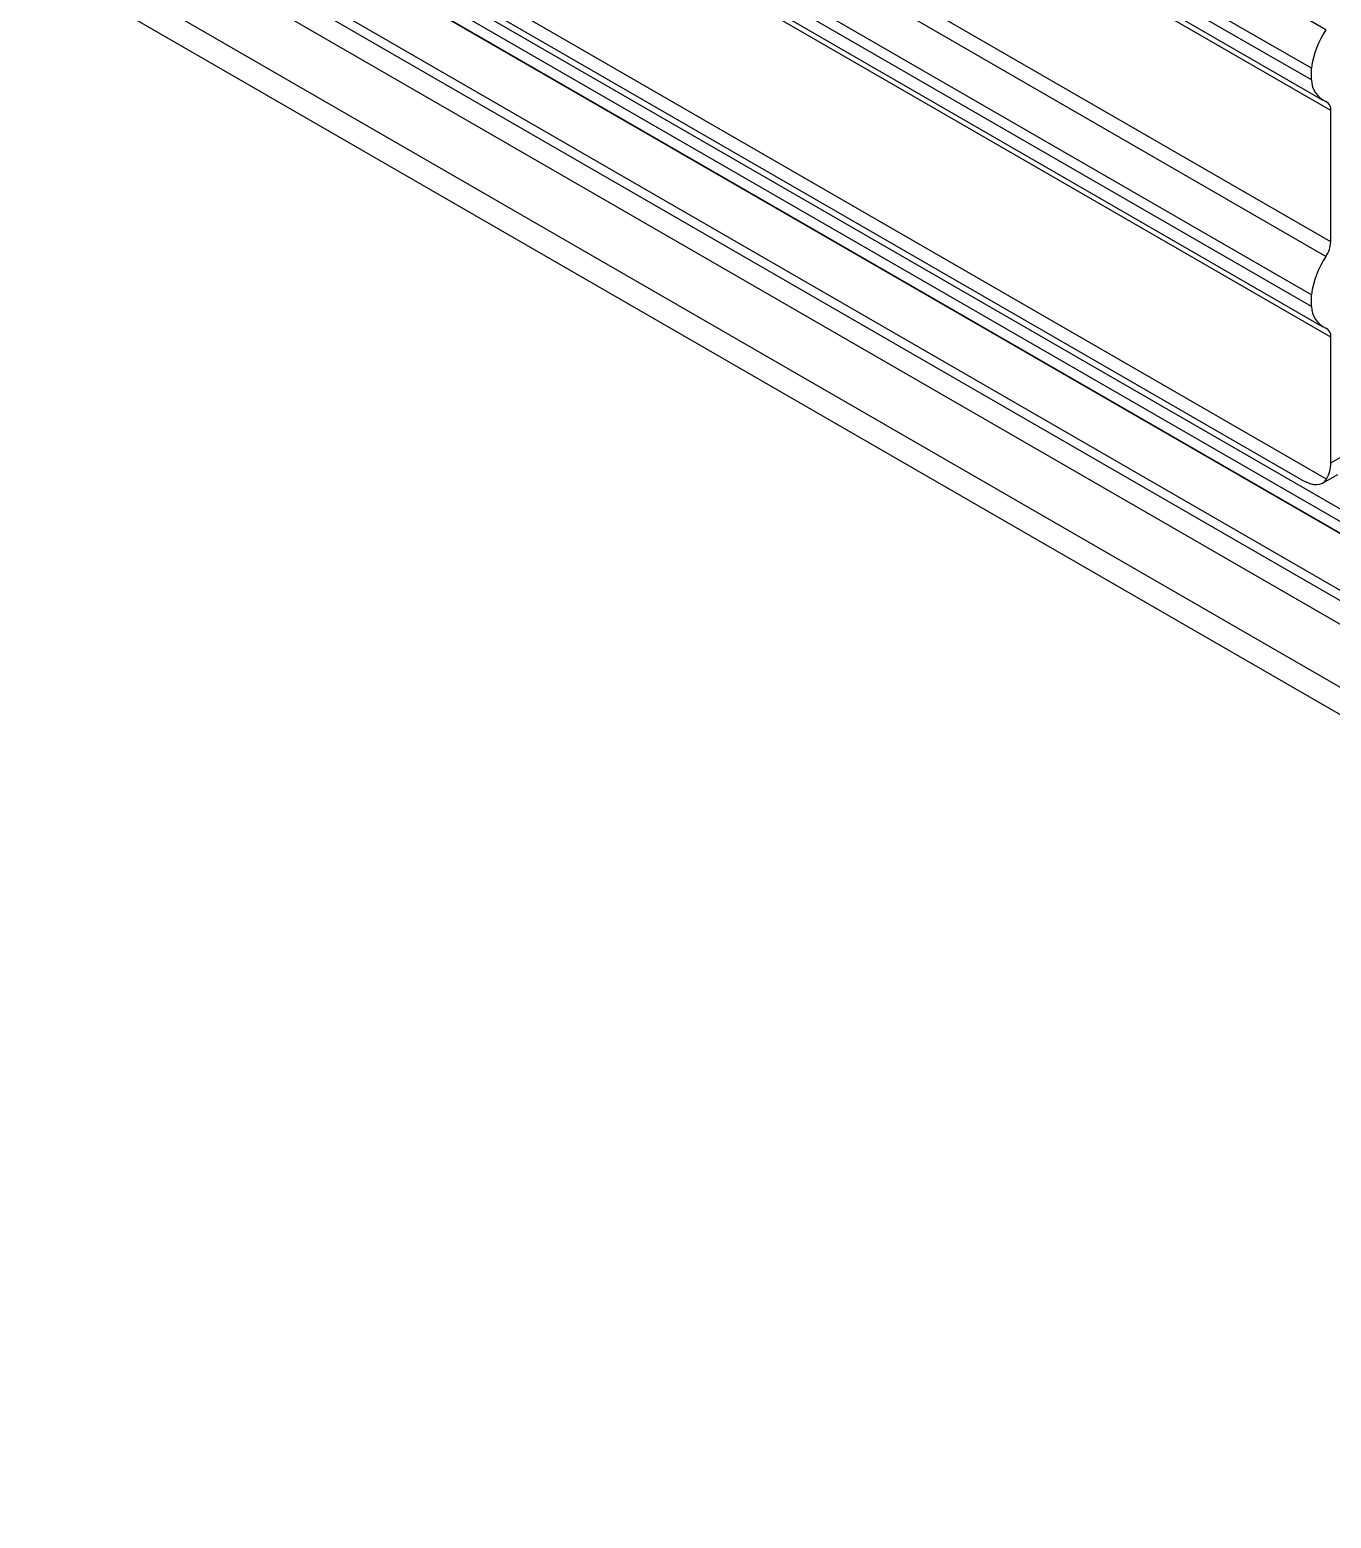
# Model space of a CAD drawing. Extents: x 7 to 135, y 1 to 99.
# Drawn here: x 22.83 to 25.644, y 69.924 to 73.142 of the extents above; entities that cross this region are included whole.
import ezdxf

# ---------------------------------------------------------------- set-up
doc = ezdxf.new("R2010")
doc.units = 0
doc.header["$MEASUREMENT"] = 0
doc.layers.add('OBJECT', color=7, linetype='CONTINUOUS')

msp = doc.modelspace()

# ---------------------------------------------------------------- linework, layer by layer
at = {"layer": 'OBJECT'}
for p, q in [((25.6322, 73.142), (23.6392, 74.2926)), ((25.6009, 73.0591), (23.6095, 74.2087)), ((25.6009, 73.0336), (23.6095, 74.1832)), ((23.6328, 74.1402), (25.6256, 72.9899)), ((25.6426, 72.9675), (23.6483, 74.1188)), ((25.6322, 72.6521), (23.592, 73.8299)), ((25.6426, 72.6835), (23.6084, 73.8578)), ((25.6009, 72.5437), (23.5363, 73.7355)), ((25.6009, 72.5692), (23.5437, 73.7568)), ((23.5425, 73.7024), (25.6256, 72.4999)), ((25.6426, 72.4776), (23.5482, 73.6867)), ((25.6331, 72.1704), (23.3954, 73.4622)), ((28.3643, 70.519), (23.3381, 73.4206)), ((23.37, 73.4299), (28.3879, 70.5331)), ((25.5791, 72.1691), (23.3758, 73.441)), ((23.3118, 73.4097), (28.3262, 70.515)), ((28.3268, 70.5153), (23.3124, 73.4101)), ((23.0312, 73.3762), (28.3043, 70.3321)), ((22.9006, 73.3153), (28.5721, 70.0412)), ((23.198, 73.3306), (28.2732, 70.4008)), ((28.2732, 70.4231), (23.2168, 73.3421)), ((22.8303, 73.2967), (28.6732, 69.9237)), ((25.6009, 73.0336), (25.6009, 73.0591)), ((25.6426, 72.6835), (25.6426, 72.9675)), ((25.6009, 72.5437), (25.6009, 72.5692)), ((25.6426, 72.2058), (25.6426, 72.4776)), ((25.6426, 72.2058), (25.6727, 72.2231)), ((25.6249, 72.1617), (25.6577, 72.1806))]:
    msp.add_line(p, q, dxfattribs=at)
for centre, radius, start, end in [((25.7905, 73.035), 0.1911, 145.9288, 172.7391), ((25.6536, 73.035), 0.0527, 181.4677, 246.0326), ((25.6238, 72.9698), 0.0189, 352.8857, 63.9117), ((25.5832, 72.6858), 0.0594, 325.4342, 357.7432), ((25.7905, 72.545), 0.1911, 145.9288, 172.7391), ((25.6536, 72.545), 0.0527, 181.4677, 246.0326), ((25.6238, 72.4799), 0.0189, 352.8857, 63.9118), ((25.5813, 72.2033), 0.0614, 327.656, 2.3475)]:
    msp.add_arc(centre, radius, start, end, dxfattribs=at)
msp.add_ellipse((25.5647, 72.2424), major_axis=(-0.0627, 0.079), ratio=0.45218, start_param=2.289371, end_param=3.336568, dxfattribs=at)

doc.saveas('drawing.dxf')
